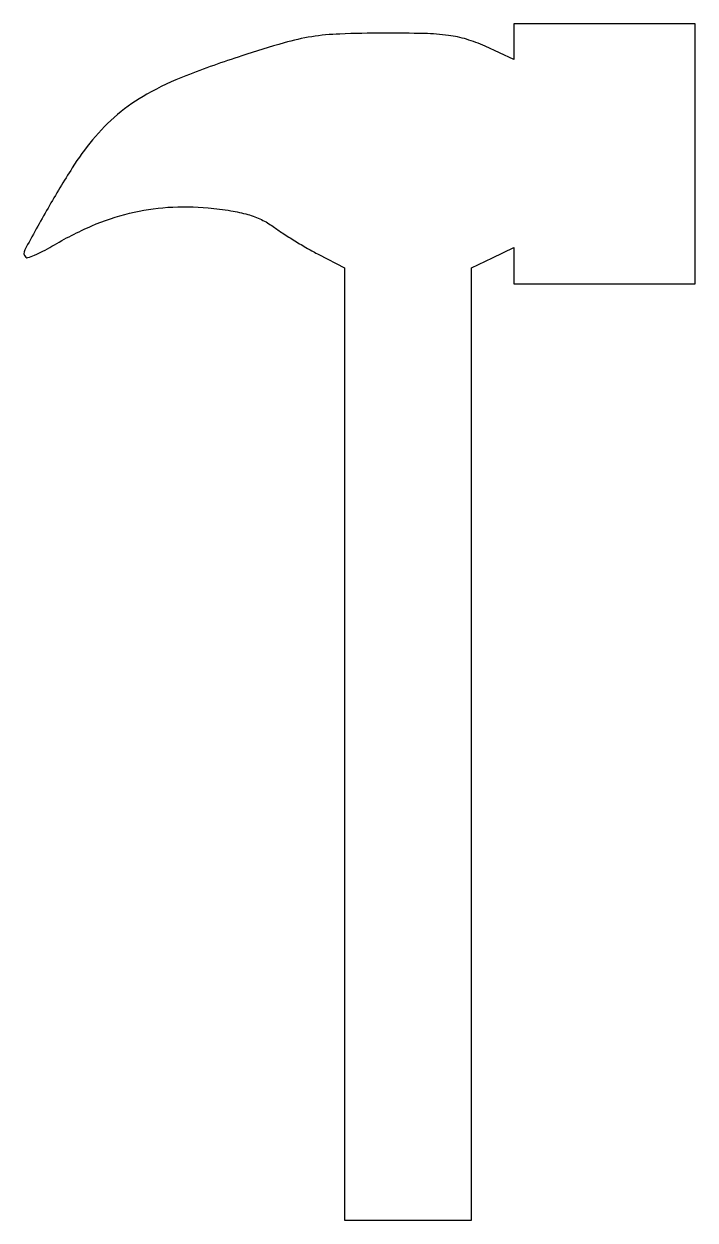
# Model space of a CAD drawing. Extents: x 0 to 111, y 0 to 198.
import ezdxf

# ---------------------------------------------------------------- set-up
doc = ezdxf.new("R2010")
doc.units = 0

msp = doc.modelspace()

# ---------------------------------------------------------------- linework, layer by layer
msp.add_lwpolyline([(81, 195.05623), (81, 192.112461), (76.25, 194.30623, 0.034945), (73.212669, 195.459212, 0.0411), (70.203966, 196.102962, 0.026544), (66.215341, 196.404894, 0.006187), (59.5, 196.472744, 0.008551), (52.213657, 196.331569, 0.030551), (47.576615, 195.877754, 0.0304), (43.018059, 194.861142, 0.008406), (36, 192.71313, 0.014135), (26.771089, 189.426741, 0.035645), (20.32702, 186.380195, 0.046444), (15.467691, 183.014881, 0.046712), (11.323279, 178.816364, 0.029742), (7.965018, 174.172402, 0.012292), (3.962369, 167.525811, 0.004435), (0.097662, 160.593742, 0.332811), (0.269792, 159.396875, 0.285778), (0.633556, 159.312208, 0.01677), (1.743691, 159.732059, 0.02124), (3.098886, 160.36606, 0.013655), (4.615885, 161.209365, -0.03095), (11.181536, 164.56758, -0.042745), (17.450398, 166.683158, -0.044662), (23.765364, 167.642544, -0.038754), (30.463343, 167.535603, -0.014531), (34.206313, 167.074801, -0.032124), (37.016343, 166.45886, -0.04074), (39.261097, 165.610233, -0.047088), (41.225286, 164.440881, 0.013333), (42.783405, 163.364764, 0.006872), (44.78649, 162.097696, 0.006825), (46.884092, 160.849943, 0.010255), (48.75, 159.82462), (53, 157.601469), (53, 78.800734), (53, 0), (63.5, 0), (74, 0), (74, 78.814788), (74, 157.629575), (77.5, 159.298609), (81, 160.967643), (81, 157.983821), (81, 155), (96, 155), (111, 155), (111, 176.5), (111, 198), (96, 198), (81, 198)], format="xyb", close=True)

doc.saveas('drawing.dxf')
